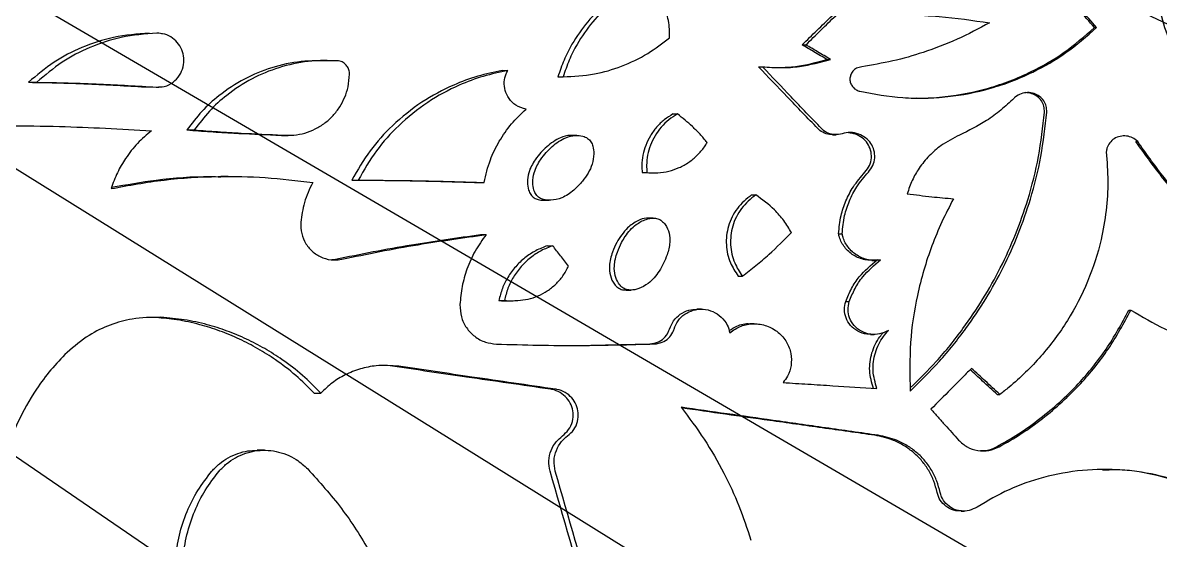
# Model space of a CAD drawing. Header units: millimetres. Extents: x 8 to 871, y 8 to 585.
# Drawn here: x 719.03 to 731.63, y 285.22 to 290.94 of the extents above; entities that cross this region are included whole.
import ezdxf

# ---------------------------------------------------------------- set-up
doc = ezdxf.new("R2010")
doc.units = ezdxf.units.MM
doc.layers.add('OUTLINE', color=7, linetype='Continuous', lineweight=25)
doc.layers.add('TEXT', color=2, linetype='Continuous')
doc.dimstyles.new('SLDDIMSTYLE19', dxfattribs={"dimtxt": 0.18, "dimasz": 1, "dimexe": 0, "dimexo": 0.0625, "dimgap": 0, "dimtad": 0, "dimtih": 1, "dimtoh": 1, "dimdec": 0, "dimrnd": 1e-09, "dimzin": 0, "dimdsep": 46, "dimtxsty": 'Standard', "dimblk1": 'DOT', "dimblk2": 'DOT', "dimsah": 1, "dimcen": 0.09, "dimadec": 0, "dimazin": 0, "dimtfac": 1, "dimtdec": 0, "dimtofl": 0, "dimtmove": 0, "dimatfit": 3, "dimldrblk": 'DOT', "dimfxl": 0, "dimfrac": 2, "dimtolj": 1, "dimtzin": 0, "dimarcsym": 0})

# ---------------------------------------------------------------- blocks, each defined once
blk = doc.blocks.new('_Dot')
at = {"color": 0, "linetype": 'ByBlock', "lineweight": -2}
blk.add_line((-0.5, 0), (-1, 0), dxfattribs=at)
at = {"color": 0, "linetype": 'ByBlock', "const_width": 0.5}
blk.add_lwpolyline([(-0.25, 0, 1), (0.25, 0, 1)], format="xyb", close=True, dxfattribs=at)

msp = doc.modelspace()

# ---------------------------------------------------------------- linework, layer by layer
at = {"layer": 'OUTLINE'}
for p, q in [((720.57294, 290.82338), (720.56282, 290.82338)), ((730.89745, 290.89127), (730.92024, 290.89127)), ((727.65855, 290.69988), (727.70036, 290.69988)), ((727.9337, 290.53745), (727.9739, 290.53745)), ((722.39989, 290.52706), (722.32601, 290.52706)), ((724.33833, 290.41563), (724.39965, 290.41563)), ((727.17513, 290.45687), (727.21978, 290.45687)), ((719.0895, 290.28534), (719.18164, 290.28534)), ((724.9543, 290.34508), (725.012, 290.34508)), ((720.52983, 290.23434), (720.57169, 290.23434)), ((726.22785, 289.93442), (726.27808, 289.93442)), ((720.84474, 289.75703), (720.92661, 289.75703)), ((721.83108, 289.70033), (721.90716, 289.70033)), ((721.8916, 289.69777), (721.96785, 289.69777)), ((725.16304, 289.69739), (725.10581, 289.69739)), ((727.99463, 289.70527), (728.03528, 289.70527)), ((731.35549, 289.62877), (731.37561, 289.62877)), ((725.88783, 289.28493), (725.96464, 289.28346)), ((725.88783, 289.28493), (725.94008, 289.28493)), ((725.96224, 289.28098), (726.01675, 289.28098)), ((721.30161, 289.24288), (721.21961, 289.24288)), ((722.67038, 289.20221), (722.74155, 289.20221)), ((724.07295, 289.17634), (724.13587, 289.17634)), ((727.09991, 289.03934), (727.14505, 289.03934)), ((724.79951, 288.97888), (724.85857, 288.97888)), ((724.09635, 288.59926), (724.15916, 288.59926)), ((728.06248, 288.60885), (728.10197, 288.60885)), ((724.83847, 288.4761), (724.89693, 288.4761)), ((722.45147, 288.32274), (722.4902, 288.32611)), ((728.43041, 288.3139), (728.46948, 288.3139)), ((728.49075, 288.31818), (728.52774, 288.31818)), ((726.95027, 288.13917), (726.99631, 288.13917)), ((725.71088, 287.98503), (725.76216, 287.98503)), ((725.76238, 287.98503), (725.76459, 287.98503)), ((724.29991, 287.86897), (724.36155, 287.86897)), ((724.37011, 287.86675), (724.4321, 287.86675)), ((726.54477, 287.77389), (726.49396, 287.77389)), ((728.14129, 287.85708), (728.18035, 287.85708)), ((731.27922, 287.76279), (731.29981, 287.76279)), ((727.12709, 287.61144), (727.0815, 287.61144)), ((725.15535, 287.37263), (725.97302, 287.38848)), ((728.41795, 287.49382), (728.45741, 287.49382)), ((722.2538, 286.84541), (722.32754, 286.84541)), ((729.81979, 286.82901), (729.84899, 286.82901)), ((721.70302, 286.21191), (721.62245, 286.21191)), ((729.42171, 285.5383), (729.4544, 285.5383))]:
    msp.add_line(p, q, dxfattribs=at)
at = {"layer": 'OUTLINE', "flags": 128}
msp.add_lwpolyline([(726.00835, 288.78155), (725.98481, 288.78155), (725.95614, 288.78155)], dxfattribs=at)
at = {"layer": 'OUTLINE'}
for points, knots in [([(731.55672, 292.20804), (731.54493, 292.09125), (731.52136, 291.85768), (731.53802, 291.51092), (731.59145, 291.17424), (731.68096, 290.85127), (731.80524, 290.53977), (731.96387, 290.24389), (732.15363, 289.96684), (732.344, 289.74093), (732.47566, 289.61417), (732.52685, 289.56488)], [0, 0, 0, 0, 0.12025702, 0.24051182, 0.35464727, 0.46915082, 0.5833011, 0.69778474, 0.81261639, 0.92712985, 1, 1, 1, 1]), ([(730.92024, 290.89127), (730.86313, 290.95771), (730.7489, 291.0906), (730.53869, 291.24955), (730.30748, 291.37257), (730.05676, 291.45767), (729.79286, 291.50083), (729.52027, 291.50077), (729.24938, 291.4542), (728.98718, 291.36072), (728.74175, 291.22327), (728.6031, 291.09639), (728.53378, 291.03295)], [0, 0, 0, 0, 0.09650005, 0.19300794, 0.28934297, 0.38569456, 0.48563639, 0.58558213, 0.68829869, 0.79099911, 0.89551646, 1, 1, 1, 1]), ([(730.89745, 290.89127), (730.84083, 290.95702), (730.7259, 291.0905), (730.51484, 291.24852), (730.28135, 291.37312), (730.02997, 291.45581), (729.80972, 291.49785), (729.67582, 291.49443), (729.63122, 291.49329)], [0, 0, 0, 0, 0.17802017, 0.36139068, 0.539357, 0.72209604, 0.90742976, 1, 1, 1, 1]), ([(725.7961, 291.37073), (725.6913, 291.30599), (725.50339, 291.18991), (725.27672, 290.95736), (725.12368, 290.74044), (725.01769, 290.53237), (724.97553, 290.4078), (724.9543, 290.34508)], [0, 0, 0, 0, 0.27353424, 0.49047852, 0.71378598, 0.85590275, 1, 1, 1, 1]), ([(725.84882, 291.37073), (725.74419, 291.30567), (725.55683, 291.18917), (725.33145, 290.95607), (725.17969, 290.73928), (725.07474, 290.53165), (725.03301, 290.40755), (725.012, 290.34508)], [0, 0, 0, 0, 0.27425145, 0.49112322, 0.71434886, 0.85620016, 1, 1, 1, 1]), ([(726.18986, 290.77881), (726.1903, 290.84252), (726.19119, 290.96997), (726.11387, 291.1475), (725.99648, 291.28735), (725.89563, 291.3443), (725.84882, 291.37073)], [0, 0, 0, 0, 0.25837014, 0.51683243, 0.77572853, 1, 1, 1, 1]), ([(727.65855, 290.69988), (727.71378, 290.75348), (727.82425, 290.86067), (728.03928, 291.06901), (728.19934, 291.22374), (728.30396, 291.32488)], [0, 0, 0, 0, 0.25724535, 0.51448989, 1, 1, 1, 1]), ([(727.70036, 290.69988), (727.75544, 290.75364), (727.8656, 290.86117), (728.07936, 291.06951), (728.2383, 291.22407), (728.34197, 291.32488)], [0, 0, 0, 0, 0.25804416, 0.51608795, 1, 1, 1, 1]), ([(729.73562, 290.94366), (729.61655, 290.88011), (729.37842, 290.75301), (729.0171, 290.61689), (728.66364, 290.51529), (728.43434, 290.47639), (728.31927, 290.45687)], [0, 0, 0, 0, 0.267624614, 0.53524381, 0.766751949, 1, 1, 1, 1]), ([(728.53378, 291.03295), (728.64072, 291.03342), (728.85459, 291.03434), (729.25633, 291.0125), (729.54923, 290.97043), (729.73562, 290.94366)], [0, 0, 0, 0, 0.26664636, 0.53329542, 1, 1, 1, 1]), ([(720.42849, 290.82879), (720.29566, 290.81862), (720.03922, 290.79898), (719.68511, 290.68075), (719.36453, 290.51675), (719.18198, 290.36315), (719.0895, 290.28534)], [0, 0, 0, 0, 0.27144484, 0.52402982, 0.75887061, 1, 1, 1, 1]), ([(720.51274, 290.82879), (720.37989, 290.81851), (720.1247, 290.79877), (719.77262, 290.68023), (719.45464, 290.51645), (719.27344, 290.36305), (719.18164, 290.28534)], [0, 0, 0, 0, 0.27284323, 0.52411842, 0.75889998, 1, 1, 1, 1]), ([(720.50562, 290.23082), (720.54484, 290.23298), (720.61953, 290.2371), (720.71495, 290.29669), (720.78023, 290.38013), (720.81183, 290.47801), (720.8116, 290.57765), (720.78083, 290.6701), (720.72399, 290.7483), (720.64507, 290.8046), (720.57061, 290.82732), (720.52564, 290.82846), (720.51274, 290.82879)], [0, 0, 0, 0, 0.12932293, 0.2463318, 0.35486839, 0.45784849, 0.55452056, 0.65048903, 0.74887989, 0.85022287, 0.95704765, 1, 1, 1, 1]), ([(728.298, 290.18634), (728.45626, 290.1566), (728.69599, 290.11155), (729.02322, 290.10682), (729.34953, 290.12768), (729.67269, 290.19112), (729.98445, 290.29471), (730.26777, 290.41817), (730.5925, 290.60382), (730.81011, 290.79468), (730.92024, 290.89127)], [0, 0, 0, 0, 0.17126956, 0.25945163, 0.34763317, 0.51891294, 0.60718318, 0.69545002, 0.8458758, 1, 1, 1, 1]), ([(728.92435, 290.1115), (728.94733, 290.11087), (729.05407, 290.10794), (729.32357, 290.13072), (729.65031, 290.19263), (729.96557, 290.29833), (730.24927, 290.42243), (730.57226, 290.6074), (730.7882, 290.79591), (730.89745, 290.89127)], [0, 0, 0, 0, 0.03191139, 0.14818594, 0.37403295, 0.49043513, 0.60683162, 0.80110242, 1, 1, 1, 1]), ([(725.012, 290.34508), (725.12811, 290.3512), (725.34783, 290.36278), (725.66352, 290.45707), (725.94669, 290.58967), (726.11118, 290.71761), (726.18986, 290.77881)], [0, 0, 0, 0, 0.27373962, 0.51800441, 0.76943246, 1, 1, 1, 1]), ([(727.9337, 290.53745), (727.90981, 290.55154), (727.86204, 290.57973), (727.7703, 290.63387), (727.70249, 290.67392), (727.65855, 290.69988)], [0, 0, 0, 0, 0.26027742, 0.52055759, 1, 1, 1, 1]), ([(727.9739, 290.53745), (727.95005, 290.5516), (727.90234, 290.57991), (727.81114, 290.63406), (727.74384, 290.67405), (727.70036, 290.69988)], [0, 0, 0, 0, 0.26142723, 0.52285417, 1, 1, 1, 1]), ([(727.21978, 290.45687), (727.28832, 290.45207), (727.4254, 290.44248), (727.68034, 290.45865), (727.8605, 290.50701), (727.9739, 290.53745)], [0, 0, 0, 0, 0.270339799, 0.540711774, 1, 1, 1, 1]), ([(727.39999, 290.44829), (727.46245, 290.45065), (727.64331, 290.45749), (727.81881, 290.50581), (727.9337, 290.53745)], [0, 0, 0, 0, 0.34531976, 1, 1, 1, 1]), ([(722.43655, 290.52383), (722.32762, 290.52475), (722.10666, 290.5266), (721.7842, 290.45514), (721.47569, 290.32883), (721.21796, 290.15974), (721.00473, 289.96673), (720.89843, 289.8274), (720.84474, 289.75703)], [0, 0, 0, 0, 0.17791988, 0.36089225, 0.53885659, 0.72231862, 0.85977279, 1, 1, 1, 1]), ([(722.50903, 290.52383), (722.4013, 290.52477), (722.18277, 290.52667), (721.86384, 290.45606), (721.5587, 290.33125), (721.30208, 290.16323), (721.08812, 289.96972), (720.98082, 289.82842), (720.92661, 289.75703)], [0, 0, 0, 0, 0.17677534, 0.35857436, 0.53539052, 0.71763758, 0.8573645, 1, 1, 1, 1]), ([(722.64611, 290.37381), (722.64491, 290.39028), (722.64252, 290.42329), (722.61902, 290.46613), (722.58475, 290.50021), (722.54617, 290.51926), (722.51931, 290.52257), (722.50903, 290.52383)], [0, 0, 0, 0, 0.21236761, 0.42587775, 0.62405814, 0.85605733, 1, 1, 1, 1]), ([(724.33833, 290.41563), (724.24702, 290.39643), (724.06324, 290.3578), (723.76136, 290.24572), (723.43729, 290.07189), (723.12699, 289.8235), (722.8633, 289.5328), (722.73526, 289.31338), (722.67038, 289.20221)], [0, 0, 0, 0, 0.13216092, 0.26598847, 0.45542674, 0.6504054, 0.8228666, 1, 1, 1, 1]), ([(724.39965, 290.41563), (724.30835, 290.39631), (724.12459, 290.35741), (723.82396, 290.24477), (723.50235, 290.07074), (723.19477, 289.8228), (722.93312, 289.53251), (722.80597, 289.31328), (722.74155, 289.20221)], [0, 0, 0, 0, 0.13267833, 0.26706792, 0.45575133, 0.64994845, 0.82263981, 1, 1, 1, 1]), ([(724.6008, 289.98763), (724.56167, 289.99929), (724.48923, 290.02086), (724.4096, 290.10008), (724.36531, 290.1915), (724.35536, 290.28834), (724.372, 290.36438), (724.39304, 290.40338), (724.39965, 290.41563)], [0, 0, 0, 0, 0.224137213, 0.41498979, 0.592798709, 0.760231791, 0.924702916, 1, 1, 1, 1]), ([(727.83285, 289.77224), (727.77647, 289.83085), (727.6637, 289.94806), (727.44436, 290.17628), (727.28163, 290.34587), (727.17513, 290.45687)], [0, 0, 0, 0, 0.256788303, 0.513576312, 1, 1, 1, 1]), ([(727.87366, 289.77224), (727.81745, 289.83102), (727.70502, 289.94857), (727.48696, 290.17678), (727.32534, 290.34621), (727.21978, 290.45687)], [0, 0, 0, 0, 0.25752524, 0.51505251, 1, 1, 1, 1]), ([(728.31927, 290.45687), (728.29963, 290.45308), (728.26229, 290.44586), (728.21943, 290.41029), (728.19422, 290.36743), (728.18596, 290.32093), (728.19322, 290.27636), (728.2152, 290.2368), (728.24808, 290.2053), (728.27865, 290.19148), (728.29579, 290.18693), (728.298, 290.18634)], [0, 0, 0, 0, 0.15226248, 0.28941939, 0.412674831, 0.525110573, 0.640621301, 0.747329871, 0.863404592, 0.982327405, 1, 1, 1, 1]), ([(719.0895, 290.28534), (719.20579, 290.28331), (719.43838, 290.27925), (719.88147, 290.26381), (720.21047, 290.24371), (720.4213, 290.23082)], [0, 0, 0, 0, 0.26425669, 0.52851249, 1, 1, 1, 1]), ([(719.18164, 290.28534), (719.29794, 290.28329), (719.53054, 290.27921), (719.97104, 290.2637), (720.29742, 290.24363), (720.50562, 290.23082)], [0, 0, 0, 0, 0.265815079, 0.531629589, 1, 1, 1, 1]), ([(721.90716, 289.70033), (721.94815, 289.69897), (722.03012, 289.69625), (722.15183, 289.72013), (722.26788, 289.76513), (722.37379, 289.83052), (722.46568, 289.91421), (722.54045, 290.01091), (722.59583, 290.11881), (722.63584, 290.2397), (722.64252, 290.3269), (722.64611, 290.37381)], [0, 0, 0, 0, 0.11347634, 0.226894, 0.34053451, 0.45411644, 0.56340007, 0.67262098, 0.77610822, 0.87955621, 1, 1, 1, 1]), ([(730.36909, 289.95462), (730.36841, 289.9769), (730.36706, 290.02148), (730.33723, 290.08274), (730.2903, 290.1315), (730.2281, 290.16369), (730.1568, 290.17508), (730.08288, 290.16215), (730.03352, 290.1344), (730.01101, 290.11308), (730.00708, 290.10936)], [0, 0, 0, 0, 0.1306751, 0.26138054, 0.39209294, 0.52656264, 0.67090559, 0.81526471, 0.96778347, 1, 1, 1, 1]), ([(730.34303, 289.95462), (730.34236, 289.97679), (730.34103, 290.02113), (730.31134, 290.08221), (730.26459, 290.13061), (730.20263, 290.16418), (730.15583, 290.16861), (730.13169, 290.1709)], [0, 0, 0, 0, 0.19444976, 0.3889332, 0.58383966, 0.78532788, 1, 1, 1, 1]), ([(730.00708, 290.10936), (729.95896, 290.06443), (729.86273, 289.97455), (729.6645, 289.82944), (729.50386, 289.75053), (729.40218, 289.70059)], [0, 0, 0, 0, 0.26846437, 0.53694319, 1, 1, 1, 1]), ([(724.13587, 289.17634), (724.15597, 289.26046), (724.19406, 289.41987), (724.30161, 289.63675), (724.4331, 289.82873), (724.54511, 289.93487), (724.6008, 289.98763)], [0, 0, 0, 0, 0.26846652, 0.50868315, 0.75576149, 1, 1, 1, 1]), ([(726.22785, 289.93442), (726.19508, 289.91377), (726.12957, 289.87251), (726.04516, 289.79075), (725.97581, 289.69522), (725.90855, 289.55694), (725.87921, 289.41415), (725.88602, 289.31202), (725.88783, 289.28493)], [0, 0, 0, 0, 0.151923563, 0.30369669, 0.456082251, 0.608436779, 0.896142544, 1, 1, 1, 1]), ([(726.27808, 289.93442), (726.2455, 289.91377), (726.18037, 289.8725), (726.09656, 289.79083), (726.02774, 289.69554), (725.96083, 289.5574), (725.93151, 289.41457), (725.93828, 289.3122), (725.94008, 289.28493)], [0, 0, 0, 0, 0.15154451, 0.30294191, 0.45491124, 0.60685374, 0.89527658, 1, 1, 1, 1]), ([(726.60757, 289.61916), (726.58142, 289.64977), (726.52913, 289.71098), (726.42154, 289.81936), (726.3342, 289.88941), (726.27808, 289.93442)], [0, 0, 0, 0, 0.263314639, 0.526629236, 1, 1, 1, 1]), ([(728.85564, 286.86489), (728.96567, 286.9733), (729.18672, 287.19109), (729.46341, 287.53762), (729.69754, 287.88635), (729.89188, 288.23576), (730.05793, 288.60427), (730.20094, 289.01486), (730.31426, 289.4653), (730.35074, 289.7909), (730.36909, 289.95462)], [0, 0, 0, 0, 0.13232148, 0.26583689, 0.37821286, 0.49058555, 0.60626937, 0.72195065, 0.86018274, 1, 1, 1, 1]), ([(728.85595, 286.90094), (728.95416, 286.99732), (729.1636, 287.20285), (729.43026, 287.53561), (729.66551, 287.88318), (729.86081, 288.23157), (730.02791, 288.59913), (730.17245, 289.00998), (730.2874, 289.46211), (730.32441, 289.78981), (730.34303, 289.95462)], [0, 0, 0, 0, 0.11945581, 0.2547351, 0.36848035, 0.48222218, 0.59932051, 0.71641577, 0.85738068, 1, 1, 1, 1]), ([(718.29914, 289.79472), (718.48697, 289.79834), (718.86262, 289.80559), (719.57823, 289.79776), (720.11207, 289.76816), (720.45261, 289.74928)], [0, 0, 0, 0, 0.26582694, 0.53165392, 1, 1, 1, 1]), ([(720.45261, 289.74928), (720.39953, 289.70445), (720.29336, 289.61479), (720.16892, 289.45468), (720.0699, 289.28569), (720.02686, 289.16757), (720.0051, 289.10787)], [0, 0, 0, 0, 0.26844077, 0.5369396, 0.76597299, 1, 1, 1, 1]), ([(720.84474, 289.75703), (720.93096, 289.75076), (721.10339, 289.73821), (721.43167, 289.71804), (721.67499, 289.70725), (721.83108, 289.70033)], [0, 0, 0, 0, 0.26390114, 0.52780357, 1, 1, 1, 1]), ([(720.92661, 289.75703), (721.01283, 289.75073), (721.18525, 289.73811), (721.51162, 289.71796), (721.75301, 289.7072), (721.90716, 289.70033)], [0, 0, 0, 0, 0.26545683, 0.5309136, 1, 1, 1, 1]), ([(724.8248, 289.50923), (724.80342, 289.48265), (724.74867, 289.41461), (724.68892, 289.30333), (724.67073, 289.18358), (724.68268, 289.09985), (724.71046, 289.04013), (724.7482, 289.00351), (724.80459, 288.98058), (724.88939, 288.97518), (725.00962, 289.00246), (725.12777, 289.08329), (725.22106, 289.18146), (725.29098, 289.27741), (725.33832, 289.37939), (725.3549, 289.48264), (725.34681, 289.568), (725.32233, 289.62776), (725.2833, 289.66864), (725.22207, 289.69433), (725.13804, 289.70211), (725.01666, 289.6688), (724.91014, 289.59611), (724.84621, 289.53102), (724.8248, 289.50923)], [0, 0, 0, 0, 0.04740259, 0.12134558, 0.17042743, 0.20966721, 0.23429655, 0.25911259, 0.28048715, 0.31887147, 0.37807052, 0.45224346, 0.51603935, 0.56606797, 0.61583713, 0.66880723, 0.70632943, 0.73077703, 0.75542782, 0.78212885, 0.82232958, 0.87273665, 0.95739165, 1, 1, 1, 1]), ([(725.106, 289.69516), (725.10042, 289.69585), (725.05901, 289.70101), (724.95863, 289.66516), (724.85155, 289.5964), (724.78722, 289.53088), (724.76596, 289.50923)], [0, 0, 0, 0, 0.04253139, 0.31547885, 0.77379228, 1, 1, 1, 1]), ([(727.99496, 289.70697), (727.99112, 289.70639), (727.96079, 289.70181), (727.90408, 289.71969), (727.85576, 289.74909), (727.83512, 289.76995), (727.83285, 289.77224)], [0, 0, 0, 0, 0.064985806, 0.513770512, 0.946481931, 1, 1, 1, 1]), ([(728.10234, 289.71588), (728.07624, 289.71046), (728.024, 289.69962), (727.94539, 289.71804), (727.89703, 289.74862), (727.87626, 289.76961), (727.87366, 289.77224)], [0, 0, 0, 0, 0.32194908, 0.64427521, 0.95537705, 1, 1, 1, 1]), ([(728.39241, 289.29033), (728.41072, 289.31377), (728.44741, 289.36074), (728.46779, 289.44845), (728.45898, 289.5347), (728.42324, 289.61247), (728.36362, 289.67477), (728.28438, 289.7168), (728.19329, 289.73554), (728.13216, 289.72233), (728.10234, 289.71588)], [0, 0, 0, 0, 0.126064431, 0.252606975, 0.370738119, 0.488135447, 0.609278374, 0.731762181, 0.869162856, 1, 1, 1, 1]), ([(728.35465, 289.29033), (728.37302, 289.31368), (728.40983, 289.36049), (728.43043, 289.44799), (728.42178, 289.5339), (728.38632, 289.61153), (728.32704, 289.67317), (728.25274, 289.71555), (728.19772, 289.72255), (728.17108, 289.72593)], [0, 0, 0, 0, 0.14901866, 0.29862534, 0.43777413, 0.57587829, 0.71874176, 0.86382921, 1, 1, 1, 1]), ([(729.40218, 289.70059), (729.33186, 289.66491), (729.21028, 289.60323), (729.06325, 289.47284), (728.95641, 289.34278), (728.87357, 289.20066), (728.84019, 289.10146), (728.82328, 289.05121)], [0, 0, 0, 0, 0.26334431, 0.45527213, 0.65278806, 0.82413376, 1, 1, 1, 1]), ([(731.37561, 289.62877), (731.35751, 289.64394), (731.32132, 289.67427), (731.2518, 289.69383), (731.18063, 289.69076), (731.11452, 289.66382), (731.06329, 289.61695), (731.03478, 289.56359), (731.02978, 289.52795), (731.02785, 289.51411)], [0, 0, 0, 0, 0.15320981, 0.30636066, 0.46095779, 0.61457531, 0.76550983, 0.90897283, 1, 1, 1, 1]), ([(725.94008, 289.28493), (725.98062, 289.28268), (726.06166, 289.27819), (726.18266, 289.29758), (726.29843, 289.33762), (726.40549, 289.39698), (726.49959, 289.47468), (726.56566, 289.55117), (726.59728, 289.60246), (726.60757, 289.61916)], [0, 0, 0, 0, 0.15542154, 0.31072355, 0.46636665, 0.62198311, 0.77427629, 0.9265362, 1, 1, 1, 1]), ([(734.35063, 287.24002), (734.19726, 287.30577), (733.8897, 287.43764), (733.44846, 287.67686), (733.02452, 287.94659), (732.63252, 288.24036), (732.27151, 288.55358), (731.94091, 288.88548), (731.63159, 289.24217), (731.44752, 289.4999), (731.35549, 289.62877)], [0, 0, 0, 0, 0.12870742, 0.25810515, 0.38682064, 0.51626801, 0.63591105, 0.75554915, 0.87777392, 1, 1, 1, 1]), ([(734.35316, 287.24002), (734.19993, 287.30612), (733.89265, 287.43868), (733.45211, 287.67927), (733.0291, 287.95053), (732.63918, 288.24521), (732.28116, 288.55842), (731.95428, 288.88915), (731.64852, 289.24428), (731.46658, 289.50061), (731.37561, 289.62877)], [0, 0, 0, 0, 0.12916842, 0.25904138, 0.38821772, 0.5181372, 0.63733006, 0.75651795, 0.87825833, 1, 1, 1, 1]), ([(724.76596, 289.50923), (724.74451, 289.48273), (724.68961, 289.41492), (724.62961, 289.30407), (724.61097, 289.1845), (724.62275, 289.10074), (724.65051, 289.04066), (724.68834, 289.00405), (724.74003, 288.98195), (724.77747, 288.98116), (724.79967, 288.98069)], [0, 0, 0, 0, 0.15193079, 0.38877311, 0.54547262, 0.6717356, 0.75101824, 0.83089767, 0.89975515, 1, 1, 1, 1]), ([(731.02785, 289.51411), (731.036, 289.40597), (731.05234, 289.18933), (731.03079, 288.86376), (730.96693, 288.48936), (730.83247, 288.0758), (730.60786, 287.63934), (730.31267, 287.24517), (730.04617, 286.98366), (729.88316, 286.85581), (729.84899, 286.82901)], [0, 0, 0, 0, 0.10577415, 0.21188745, 0.31766173, 0.47628947, 0.63494514, 0.79607973, 0.9572539, 1, 1, 1, 1]), ([(728.06248, 288.60885), (728.06907, 288.67619), (728.08127, 288.80071), (728.1412, 288.97484), (728.22616, 289.14045), (728.30945, 289.23761), (728.35465, 289.29033)], [0, 0, 0, 0, 0.26610115, 0.49198131, 0.72435302, 1, 1, 1, 1]), ([(728.10197, 288.60885), (728.10853, 288.67619), (728.12067, 288.80093), (728.18049, 288.97557), (728.26511, 289.14105), (728.34782, 289.23805), (728.39241, 289.29033)], [0, 0, 0, 0, 0.26638347, 0.49339517, 0.72693715, 1, 1, 1, 1]), ([(720.0051, 289.10787), (720.20011, 289.14371), (720.59011, 289.21538), (721.16273, 289.24851), (721.71309, 289.23867), (722.06272, 289.1961), (722.23806, 289.17476)], [0, 0, 0, 0, 0.26828507, 0.53657061, 0.76759808, 1, 1, 1, 1]), ([(720.01112, 289.12297), (720.17525, 289.15205), (720.53453, 289.21572), (720.94106, 289.2471), (721.18161, 289.24029), (721.22043, 289.2392)], [0, 0, 0, 0, 0.41360616, 0.90535164, 1, 1, 1, 1]), ([(722.23806, 289.17476), (722.22014, 289.13917), (722.18432, 289.06799), (722.13281, 288.92266), (722.11678, 288.80907), (722.10643, 288.73573)], [0, 0, 0, 0, 0.26157775, 0.52320571, 1, 1, 1, 1]), ([(722.67038, 289.20221), (722.79305, 289.20143), (723.03839, 289.19986), (723.50521, 289.1927), (723.85116, 289.18273), (724.07295, 289.17634)], [0, 0, 0, 0, 0.26411331, 0.52822645, 1, 1, 1, 1]), ([(722.74155, 289.20221), (722.86422, 289.20142), (723.10956, 289.19984), (723.57365, 289.19265), (723.91684, 289.18269), (724.13587, 289.17634)], [0, 0, 0, 0, 0.26567426, 0.53134884, 1, 1, 1, 1]), ([(727.09991, 289.03934), (727.04297, 288.99303), (726.95737, 288.92341), (726.88126, 288.796), (726.82818, 288.66242), (726.809, 288.48603), (726.8507, 288.29129), (726.91893, 288.18705), (726.95027, 288.13917)], [0, 0, 0, 0, 0.21597216, 0.32468368, 0.43333229, 0.63646925, 0.83302897, 1, 1, 1, 1]), ([(727.14505, 289.03934), (727.08841, 288.99299), (727.00327, 288.9233), (726.92773, 288.79604), (726.87493, 288.66245), (726.85581, 288.48567), (726.89746, 288.29093), (726.96537, 288.18668), (726.99631, 288.13917)], [0, 0, 0, 0, 0.21564359, 0.3241646, 0.43262514, 0.63643492, 0.83432679, 1, 1, 1, 1]), ([(727.54162, 288.62175), (727.51399, 288.66652), (727.45875, 288.75607), (727.33127, 288.90403), (727.21702, 288.98705), (727.14505, 289.03934)], [0, 0, 0, 0, 0.2700481, 0.54014406, 1, 1, 1, 1]), ([(728.82328, 289.05121), (728.86855, 289.04532), (728.95911, 289.03353), (729.12961, 289.01405), (729.25514, 289.00273), (729.33512, 288.99551)], [0, 0, 0, 0, 0.26626835, 0.53253842, 1, 1, 1, 1]), ([(729.33512, 288.99551), (729.29115, 288.91118), (729.203, 288.74207), (729.09413, 288.47723), (729.00325, 288.20503), (728.91371, 287.84904), (728.84449, 287.40085), (728.8519, 287.04467), (728.85564, 286.86489)], [0, 0, 0, 0, 0.1292775, 0.25921902, 0.38850362, 0.51848865, 0.75694708, 1, 1, 1, 1]), ([(725.65957, 288.5127), (725.64306, 288.47755), (725.60422, 288.39486), (725.57318, 288.26893), (725.58332, 288.14899), (725.61632, 288.06919), (725.66102, 288.01607), (725.71041, 287.98889), (725.77583, 287.98173), (725.86079, 287.99903), (725.97519, 288.06506), (726.08484, 288.19572), (726.16185, 288.35407), (726.1975, 288.49943), (726.19045, 288.61657), (726.15457, 288.69963), (726.10676, 288.75194), (726.06025, 288.77724), (726.0003, 288.785), (725.91626, 288.76799), (725.80228, 288.70547), (725.71608, 288.60842), (725.67246, 288.53453), (725.65957, 288.5127)], [0, 0, 0, 0, 0.05291694, 0.12448469, 0.17232361, 0.21275218, 0.23919758, 0.26583381, 0.28855666, 0.32999074, 0.38503032, 0.4690627, 0.55988226, 0.6231028, 0.66928573, 0.71566557, 0.74224285, 0.76478094, 0.78729301, 0.82519703, 0.88267832, 0.96532932, 1, 1, 1, 1]), ([(725.95641, 288.77934), (725.94953, 288.77982), (725.9089, 288.78265), (725.82511, 288.75013), (725.70392, 288.66646), (725.64203, 288.56965), (725.60562, 288.5127)], [0, 0, 0, 0, 0.0453124, 0.2674599, 0.5691083, 1, 1, 1, 1]), ([(722.10643, 288.73573), (722.10698, 288.69387), (722.10808, 288.61015), (722.15873, 288.49384), (722.24009, 288.39956), (722.34876, 288.33615), (722.46156, 288.31206), (722.53317, 288.32203), (722.56247, 288.32611)], [0, 0, 0, 0, 0.16922042, 0.33846341, 0.50809339, 0.68466263, 0.87096496, 1, 1, 1, 1]), ([(722.4902, 288.32611), (722.6297, 288.35497), (722.90869, 288.4127), (723.4425, 288.5085), (723.84092, 288.5638), (724.09635, 288.59926)], [0, 0, 0, 0, 0.26410734, 0.52821396, 1, 1, 1, 1]), ([(722.56247, 288.32611), (722.70194, 288.35513), (722.98087, 288.41318), (723.51158, 288.50888), (723.90686, 288.56404), (724.15916, 288.59926)], [0, 0, 0, 0, 0.26563042, 0.53126002, 1, 1, 1, 1]), ([(724.15916, 288.59926), (724.11653, 288.53973), (724.03154, 288.42104), (723.94533, 288.22534), (723.88751, 288.02552), (723.87518, 287.89178), (723.86894, 287.82411)], [0, 0, 0, 0, 0.26377194, 0.52595552, 0.76015255, 1, 1, 1, 1]), ([(726.99631, 288.13917), (727.04682, 288.17785), (727.14782, 288.25522), (727.33285, 288.41274), (727.45984, 288.53987), (727.54162, 288.62175)], [0, 0, 0, 0, 0.262527237, 0.525055567, 1, 1, 1, 1]), ([(728.49075, 288.31818), (728.44502, 288.31595), (728.35347, 288.31148), (728.22505, 288.36379), (728.12608, 288.45204), (728.07797, 288.54162), (728.06556, 288.59545), (728.06248, 288.60885)], [0, 0, 0, 0, 0.24100485, 0.4824368, 0.7118256, 0.92825839, 1, 1, 1, 1]), ([(728.52774, 288.31818), (728.48254, 288.31594), (728.39206, 288.31144), (728.26499, 288.36306), (728.16665, 288.45033), (728.11791, 288.53998), (728.10528, 288.59456), (728.10197, 288.60885)], [0, 0, 0, 0, 0.23907163, 0.4785537, 0.70670312, 0.92322833, 1, 1, 1, 1]), ([(724.83847, 288.4761), (724.79495, 288.45915), (724.70671, 288.4248), (724.58769, 288.34555), (724.48244, 288.24583), (724.39795, 288.1316), (724.334, 288.00455), (724.31139, 287.91465), (724.29991, 287.86897)], [0, 0, 0, 0, 0.16742177, 0.33946066, 0.50701548, 0.67978038, 0.83730784, 1, 1, 1, 1]), ([(724.89693, 288.4761), (724.85375, 288.45919), (724.7662, 288.42491), (724.6482, 288.34596), (724.54388, 288.24678), (724.45975, 288.13282), (724.39573, 288.00551), (724.37307, 287.91497), (724.36155, 287.86897)], [0, 0, 0, 0, 0.16668114, 0.33797059, 0.50478243, 0.67672791, 0.83573713, 1, 1, 1, 1]), ([(725.07103, 288.24992), (725.05615, 288.26923), (725.02641, 288.30786), (724.96836, 288.38325), (724.92522, 288.43933), (724.89693, 288.4761)], [0, 0, 0, 0, 0.2561436, 0.51228713, 1, 1, 1, 1]), ([(725.60562, 288.5127), (725.58908, 288.47771), (725.55014, 288.39537), (725.51888, 288.26977), (725.52911, 288.1448), (725.56584, 288.06047), (725.61682, 288.00926), (725.66403, 287.98636), (725.69657, 287.98692), (725.71098, 287.98716)], [0, 0, 0, 0, 0.18201625, 0.42833092, 0.59287255, 0.75800859, 0.84421577, 0.93101944, 1, 1, 1, 1]), ([(728.14129, 287.85708), (728.16136, 287.90622), (728.20108, 288.00351), (728.31079, 288.16803), (728.42067, 288.25971), (728.49075, 288.31818)], [0, 0, 0, 0, 0.269854309, 0.534289482, 1, 1, 1, 1]), ([(728.18035, 287.85708), (728.20031, 287.90626), (728.23984, 288.00365), (728.34889, 288.16808), (728.45817, 288.25979), (728.52774, 288.31818)], [0, 0, 0, 0, 0.27045486, 0.53555464, 1, 1, 1, 1]), ([(724.51026, 287.86973), (724.54809, 287.8736), (724.62481, 287.88144), (724.73513, 287.91809), (724.8388, 287.97382), (724.93182, 288.04739), (725.01322, 288.1393), (725.05152, 288.21259), (725.07103, 288.24992)], [0, 0, 0, 0, 0.16246433, 0.32943284, 0.49200992, 0.65950446, 0.82655142, 1, 1, 1, 1]), ([(723.86894, 287.82411), (723.8712, 287.77875), (723.87572, 287.68802), (723.93643, 287.56415), (724.0302, 287.46615), (724.14691, 287.40277), (724.23192, 287.39233), (724.27209, 287.38739)], [0, 0, 0, 0, 0.200352, 0.40075055, 0.60143086, 0.81167097, 1, 1, 1, 1]), ([(724.29991, 287.86897), (724.31315, 287.86823), (724.33666, 287.86691), (724.36021, 287.86689), (724.3705, 287.86688)], [0, 0, 0, 0, 0.56300365, 1, 1, 1, 1]), ([(724.36155, 287.86897), (724.37479, 287.86827), (724.40127, 287.86686), (724.45089, 287.86639), (724.4872, 287.86843), (724.51026, 287.86973)], [0, 0, 0, 0, 0.2672966, 0.53460245, 1, 1, 1, 1]), ([(726.18973, 287.55262), (726.20307, 287.58496), (726.22977, 287.64965), (726.30738, 287.72104), (726.39794, 287.76683), (726.46356, 287.76993), (726.49455, 287.7714)], [0, 0, 0, 0, 0.25460449, 0.5093536, 0.76827013, 1, 1, 1, 1]), ([(726.24027, 287.55262), (726.25356, 287.58496), (726.28015, 287.64968), (726.35758, 287.72193), (726.45332, 287.76744), (726.5628, 287.7799), (726.67216, 287.75327), (726.76643, 287.69061), (726.83287, 287.60715), (726.85037, 287.54176), (726.85798, 287.51336)], [0, 0, 0, 0, 0.1221436, 0.24437627, 0.36813722, 0.49943495, 0.63492063, 0.76450877, 0.89769319, 1, 1, 1, 1]), ([(728.41963, 287.49818), (728.4049, 287.49714), (728.35504, 287.49362), (728.27383, 287.52545), (728.19233, 287.58863), (728.1414, 287.67434), (728.12161, 287.76826), (728.13481, 287.82783), (728.14129, 287.85708)], [0, 0, 0, 0, 0.08386682, 0.28390821, 0.47695768, 0.66042171, 0.83321955, 1, 1, 1, 1]), ([(728.61416, 287.5374), (728.58261, 287.52247), (728.51953, 287.49262), (728.41296, 287.49128), (728.31351, 287.52342), (728.23243, 287.58753), (728.1813, 287.67214), (728.16065, 287.76668), (728.17381, 287.82708), (728.18035, 287.85708)], [0, 0, 0, 0, 0.1504204, 0.30080096, 0.45179049, 0.59779662, 0.73732329, 0.86951647, 1, 1, 1, 1]), ([(729.81138, 286.24917), (729.89414, 286.29642), (730.06022, 286.39123), (730.294, 286.55829), (730.51527, 286.74292), (730.76766, 286.99301), (731.04044, 287.32445), (731.19905, 287.61562), (731.27922, 287.76279)], [0, 0, 0, 0, 0.13398488, 0.26883761, 0.40282686, 0.53772091, 0.76634012, 1, 1, 1, 1]), ([(729.84064, 286.24917), (729.92328, 286.29664), (730.08912, 286.3919), (730.32236, 286.55977), (730.54295, 286.74524), (730.79363, 286.99567), (731.06374, 287.32658), (731.22056, 287.61635), (731.29981, 287.76279)], [0, 0, 0, 0, 0.13437328, 0.26962961, 0.40400638, 0.53929878, 0.76716663, 1, 1, 1, 1]), ([(731.29981, 287.76279), (731.42373, 287.6909), (731.67299, 287.54631), (732.04606, 287.39286), (732.40272, 287.28149), (732.74114, 287.20653), (733.08807, 287.15952), (733.4753, 287.14069), (733.90001, 287.15787), (734.2015, 287.21253), (734.35316, 287.24002)], [0, 0, 0, 0, 0.13547353, 0.27249854, 0.38056605, 0.48863462, 0.59982747, 0.71102138, 0.85463647, 1, 1, 1, 1]), ([(720.55753, 287.68351), (720.45058, 287.68247), (720.25933, 287.68062), (719.99196, 287.60356), (719.74318, 287.48692), (719.59639, 287.36142), (719.5172, 287.29372)], [0, 0, 0, 0, 0.28171414, 0.50375281, 0.73228381, 1, 1, 1, 1]), ([(722.2538, 286.84541), (722.18703, 286.91178), (722.05278, 287.04524), (721.84181, 287.20659), (721.63228, 287.33906), (721.4259, 287.44576), (721.21099, 287.53496), (720.97915, 287.6075), (720.74261, 287.65932), (720.58005, 287.67355), (720.50341, 287.68026)], [0, 0, 0, 0, 0.13787668, 0.2772293, 0.39275936, 0.50829997, 0.62715214, 0.74599946, 0.88023188, 1, 1, 1, 1]), ([(722.32754, 286.84541), (722.26094, 286.91199), (722.12704, 287.04586), (721.91686, 287.20737), (721.70857, 287.33965), (721.50397, 287.44598), (721.29085, 287.53491), (721.06067, 287.6075), (720.81559, 287.66109), (720.64381, 287.67601), (720.55753, 287.68351)], [0, 0, 0, 0, 0.13640313, 0.27427997, 0.38769417, 0.50111858, 0.61779843, 0.73447425, 0.86663605, 1, 1, 1, 1]), ([(725.97302, 287.38848), (726.00145, 287.39259), (726.05837, 287.40084), (726.13055, 287.44898), (726.17247, 287.50449), (726.18574, 287.54149), (726.18973, 287.55262)], [0, 0, 0, 0, 0.29916493, 0.59908659, 0.87939296, 1, 1, 1, 1]), ([(726.02484, 287.38848), (726.05297, 287.39256), (726.10929, 287.40074), (726.18077, 287.44844), (726.22279, 287.50381), (726.23613, 287.54107), (726.24027, 287.55262)], [0, 0, 0, 0, 0.2970786, 0.59486886, 0.87440346, 1, 1, 1, 1]), ([(726.85044, 287.53605), (726.87828, 287.55385), (726.94667, 287.59757), (727.03211, 287.61928), (727.08071, 287.61109), (727.08172, 287.61092)], [0, 0, 0, 0, 0.40208462, 0.98757498, 1, 1, 1, 1]), ([(726.85798, 287.51336), (726.89802, 287.54065), (726.97808, 287.59522), (727.1237, 287.61926), (727.26844, 287.5962), (727.39762, 287.52469), (727.49217, 287.41512), (727.54129, 287.28474), (727.54288, 287.152), (727.50744, 287.04098), (727.46583, 286.98415), (727.44884, 286.96095)], [0, 0, 0, 0, 0.12127363, 0.24252992, 0.3644814, 0.48713705, 0.60585525, 0.71767446, 0.8245661, 0.92835471, 1, 1, 1, 1]), ([(728.44892, 286.8959), (728.43044, 286.96065), (728.39347, 287.09017), (728.42333, 287.29246), (728.48959, 287.43457), (728.54649, 287.50039), (728.56044, 287.51653)], [0, 0, 0, 0, 0.30150027, 0.6031681, 0.902702553, 1, 1, 1, 1]), ([(728.48619, 286.8959), (728.46777, 286.96101), (728.43094, 287.09124), (728.46096, 287.29487), (728.53242, 287.44378), (728.59501, 287.51547), (728.61416, 287.5374)], [0, 0, 0, 0, 0.29133757, 0.58282542, 0.87239263, 1, 1, 1, 1]), ([(724.27209, 287.38739), (724.42643, 287.38282), (724.73509, 287.37368), (725.31862, 287.3696), (725.74987, 287.38113), (726.02484, 287.38848)], [0, 0, 0, 0, 0.26598861, 0.531977714, 1, 1, 1, 1]), ([(719.5172, 287.29372), (719.45636, 287.23086), (719.33404, 287.10447), (719.14403, 286.8488), (718.95819, 286.51747), (718.82293, 286.14603), (718.74515, 285.7974), (718.72821, 285.59017), (718.71968, 285.48578)], [0, 0, 0, 0, 0.13436271, 0.27012111, 0.48203337, 0.70013436, 0.84893382, 1, 1, 1, 1]), ([(723.19117, 287.14136), (723.10689, 287.14751), (722.9635, 287.15798), (722.76304, 287.11617), (722.60037, 287.05215), (722.45146, 286.96254), (722.36921, 286.8848), (722.32754, 286.84541)], [0, 0, 0, 0, 0.26725191, 0.45471996, 0.64764782, 0.82146381, 1, 1, 1, 1]), ([(724.87073, 286.88755), (724.71567, 286.9099), (724.40554, 286.9546), (723.82158, 287.0392), (723.39562, 287.10146), (723.12256, 287.14136)], [0, 0, 0, 0, 0.264152907, 0.52830478, 1, 1, 1, 1]), ([(724.92906, 286.88755), (724.77402, 286.91003), (724.46392, 286.95499), (723.88342, 287.03959), (723.46085, 287.10172), (723.19117, 287.14136)], [0, 0, 0, 0, 0.26568637, 0.53137345, 1, 1, 1, 1]), ([(729.53588, 287.11818), (729.49711, 287.07931), (729.41958, 287.00158), (729.26952, 286.85101), (729.15835, 286.73931), (729.08586, 286.66647)], [0, 0, 0, 0, 0.25814434, 0.51628851, 1, 1, 1, 1]), ([(729.81979, 286.82901), (729.79271, 286.85387), (729.73853, 286.90359), (729.63893, 286.99502), (729.56645, 287.06159), (729.52104, 287.1033)], [0, 0, 0, 0, 0.27188843, 0.54377422, 1, 1, 1, 1]), ([(729.84899, 286.82901), (729.82198, 286.85395), (729.76794, 286.90383), (729.66356, 287.00022), (729.58622, 287.07167), (729.53588, 287.11818)], [0, 0, 0, 0, 0.25872732, 0.51745207, 1, 1, 1, 1]), ([(725.00325, 286.36962), (725.02809, 286.39154), (725.07785, 286.43544), (725.11919, 286.52806), (725.12756, 286.62497), (725.10421, 286.71606), (725.05392, 286.79445), (724.97994, 286.85488), (724.91409, 286.88042), (724.87633, 286.88663), (724.87073, 286.88755)], [0, 0, 0, 0, 0.14577037, 0.29190355, 0.4286826, 0.55884985, 0.69040082, 0.82769836, 0.97444886, 1, 1, 1, 1]), ([(725.06082, 286.36962), (725.08554, 286.39157), (725.13503, 286.43552), (725.17608, 286.52814), (725.18441, 286.62519), (725.16097, 286.71667), (725.11044, 286.79535), (725.03629, 286.8557), (724.97103, 286.88068), (724.93403, 286.88674), (724.92906, 286.88755)], [0, 0, 0, 0, 0.14574843, 0.29183213, 0.42925487, 0.56045752, 0.69295763, 0.83075409, 0.977278, 1, 1, 1, 1]), ([(727.44884, 286.96095), (727.54052, 286.95518), (727.72388, 286.94365), (728.06945, 286.92197), (728.32389, 286.90606), (728.48619, 286.8959)], [0, 0, 0, 0, 0.2658655, 0.53173127, 1, 1, 1, 1]), ([(728.50134, 286.37754), (728.30679, 286.40501), (727.91771, 286.45995), (727.18884, 286.56328), (726.65757, 286.63915), (726.31866, 286.68754)], [0, 0, 0, 0, 0.26582542, 0.53165078, 1, 1, 1, 1]), ([(726.31866, 286.68754), (726.40581, 286.5719), (726.58011, 286.34063), (726.79086, 285.97249), (726.96602, 285.59791), (727.04993, 285.34341), (727.09207, 285.21559)], [0, 0, 0, 0, 0.26065029, 0.52131436, 0.75957676, 1, 1, 1, 1]), ([(728.46415, 286.37754), (728.26958, 286.40485), (727.88046, 286.45947), (727.16593, 286.56017), (726.64896, 286.63355), (726.32437, 286.67963)], [0, 0, 0, 0, 0.27121103, 0.54242121, 1, 1, 1, 1]), ([(729.08586, 286.66647), (729.11198, 286.6372), (729.16421, 286.57867), (729.26578, 286.46489), (729.34126, 286.38037), (729.3906, 286.32513)], [0, 0, 0, 0, 0.25724317, 0.51448413, 1, 1, 1, 1]), ([(729.15441, 285.74546), (729.14369, 285.78745), (729.12227, 285.87142), (729.06443, 285.98834), (728.98932, 286.09404), (728.89744, 286.18698), (728.79104, 286.26374), (728.64833, 286.33826), (728.53476, 286.36248), (728.46415, 286.37754)], [0, 0, 0, 0, 0.12926598, 0.25853764, 0.38766395, 0.51682225, 0.64938486, 0.7819821, 1, 1, 1, 1]), ([(729.18755, 285.74546), (729.17686, 285.78756), (729.15549, 285.87177), (729.0977, 285.98907), (729.02253, 286.09515), (728.9306, 286.18829), (728.82418, 286.26507), (728.68273, 286.33879), (728.57058, 286.36274), (728.50134, 286.37754)], [0, 0, 0, 0, 0.12999349, 0.25998995, 0.38986321, 0.5197666, 0.6526151, 0.78549313, 1, 1, 1, 1]), ([(724.86691, 285.97997), (724.85977, 286.01849), (724.84547, 286.09556), (724.8725, 286.21106), (724.92713, 286.30591), (724.97958, 286.34981), (725.00325, 286.36962)], [0, 0, 0, 0, 0.26272766, 0.52565879, 0.78592409, 1, 1, 1, 1]), ([(724.9253, 285.97997), (724.91817, 286.01871), (724.90392, 286.09623), (724.93127, 286.21231), (724.98588, 286.3067), (725.03779, 286.35029), (725.06082, 286.36962)], [0, 0, 0, 0, 0.264514079, 0.529231597, 0.791175367, 1, 1, 1, 1]), ([(729.3906, 286.32513), (729.42126, 286.29715), (729.48259, 286.24119), (729.60301, 286.20337), (729.72788, 286.20145), (729.8035, 286.23345), (729.84064, 286.24917)], [0, 0, 0, 0, 0.25048809, 0.50110413, 0.75500417, 1, 1, 1, 1]), ([(729.63524, 286.20979), (729.6565, 286.20877), (729.71793, 286.2058), (729.77443, 286.23202), (729.81138, 286.24917)], [0, 0, 0, 0, 0.34610337, 1, 1, 1, 1]), ([(721.12035, 285.97922), (721.14787, 286.00809), (721.20291, 286.06582), (721.30119, 286.13158), (721.40758, 286.17887), (721.51595, 286.20749), (721.58877, 286.20962), (721.62306, 286.21062)], [0, 0, 0, 0, 0.204641912, 0.409324656, 0.613695237, 0.818089781, 1, 1, 1, 1]), ([(721.20081, 285.97922), (721.22806, 286.008), (721.28257, 286.06556), (721.38001, 286.13116), (721.48557, 286.17893), (721.5982, 286.20743), (721.71482, 286.21513), (721.83293, 286.20211), (721.94789, 286.16705), (722.07026, 286.10678), (722.14258, 286.04179), (722.18397, 286.00459)], [0, 0, 0, 0, 0.10526291, 0.21054486, 0.31568648, 0.42083921, 0.52840483, 0.63597195, 0.74504177, 0.85409378, 1, 1, 1, 1]), ([(722.18397, 286.00459), (722.31174, 285.86244), (722.56729, 285.57812), (722.86911, 285.10547), (723.11247, 284.61795), (723.22021, 284.2835), (723.27449, 284.11499)], [0, 0, 0, 0, 0.26372854, 0.52747701, 0.76191921, 1, 1, 1, 1]), ([(732.76363, 285.32837), (732.65207, 285.4201), (732.42891, 285.60358), (732.04227, 285.80253), (731.63157, 285.938), (731.20095, 286.00527), (730.76215, 286.00016), (730.33985, 285.92378), (729.94541, 285.78726), (729.71382, 285.65066), (729.59803, 285.58236)], [0, 0, 0, 0, 0.12614335, 0.25231527, 0.37829318, 0.50428355, 0.63356138, 0.76283915, 0.88142571, 1, 1, 1, 1]), ([(720.75771, 284.45937), (720.74148, 284.54821), (720.70854, 284.72845), (720.71203, 285.00364), (720.75519, 285.27605), (720.83976, 285.53223), (720.95998, 285.77231), (721.06645, 285.90967), (721.12035, 285.97922)], [0, 0, 0, 0, 0.16504493, 0.33483852, 0.49990365, 0.66975681, 0.83279068, 1, 1, 1, 1]), ([(720.84039, 284.45937), (720.82417, 284.54873), (720.79127, 284.73002), (720.79513, 285.00674), (720.83885, 285.2806), (720.92371, 285.53651), (721.04313, 285.77476), (721.14782, 285.91051), (721.20081, 285.97922)], [0, 0, 0, 0, 0.16609873, 0.33697603, 0.50309461, 0.6740376, 0.83501915, 1, 1, 1, 1]), ([(727.24468, 277.81428), (727.04592, 278.49484), (726.549, 280.19629), (725.75565, 282.91827), (725.16316, 284.95938), (724.86691, 285.97997)], [0, 0, 0, 0, 0.24998402, 0.62498101, 1, 1, 1, 1]), ([(727.28931, 277.81428), (727.09171, 278.49484), (726.59767, 280.19629), (725.80892, 282.91827), (725.21985, 284.95938), (724.9253, 285.97997)], [0, 0, 0, 0, 0.24998425, 0.62498128, 1, 1, 1, 1]), ([(732.75168, 285.32837), (732.63898, 285.42038), (732.41356, 285.60443), (732.0233, 285.80444), (731.60921, 285.93629), (731.25893, 286.00031), (731.05113, 285.99294), (730.98753, 285.99068)], [0, 0, 0, 0, 0.22533124, 0.45071945, 0.67572003, 0.90074653, 1, 1, 1, 1]), ([(729.42244, 285.54229), (729.4094, 285.54101), (729.36468, 285.53661), (729.2903, 285.56347), (729.21478, 285.61849), (729.17054, 285.68499), (729.15861, 285.72971), (729.15441, 285.74546)], [0, 0, 0, 0, 0.10749682, 0.36857725, 0.62395869, 0.86760529, 1, 1, 1, 1]), ([(729.59803, 285.58236), (729.56956, 285.56787), (729.51261, 285.53888), (729.41547, 285.53488), (729.32396, 285.56163), (729.24882, 285.61755), (729.2041, 285.68365), (729.19196, 285.72899), (729.18755, 285.74546)], [0, 0, 0, 0, 0.18436053, 0.36876706, 0.55144156, 0.73040288, 0.90202588, 1, 1, 1, 1]), ([(718.71968, 285.48578), (718.72052, 285.34003), (718.72221, 285.04819), (718.7463, 284.61101), (718.79622, 284.17665), (718.88958, 283.72304), (719.03397, 283.25631), (719.22577, 282.77978), (719.45768, 282.32548), (719.74279, 281.87476), (720.08721, 281.4375), (720.49263, 281.02372), (720.92298, 280.66789), (721.3765, 280.38067), (721.68458, 280.22444), (721.83874, 280.14627)], [0, 0, 0, 0, 0.06477567, 0.12970428, 0.19444031, 0.25895236, 0.33581536, 0.41303617, 0.49025338, 0.56711126, 0.65685865, 0.7468721, 0.83662671, 0.91825308, 1, 1, 1, 1])]:
    msp.add_open_spline(points, degree=3, knots=knots, dxfattribs=at)

# ---------------------------------------------------------------- leaders
at = {"layer": 'TEXT'}
for points in [[(734.45839, 289.62909), (667.70716, 321.16175)], [(734.17115, 282.40017), (667.70716, 321.16175)], [(734.20042, 275.71691), (667.70716, 321.16175)], [(757.65695, 265.27745), (667.70716, 321.16175)], [(759.84703, 278.33673), (667.70716, 321.16175)]]:
    msp.add_leader(points, dimstyle='SLDDIMSTYLE19', dxfattribs=at)

doc.saveas('drawing.dxf')
